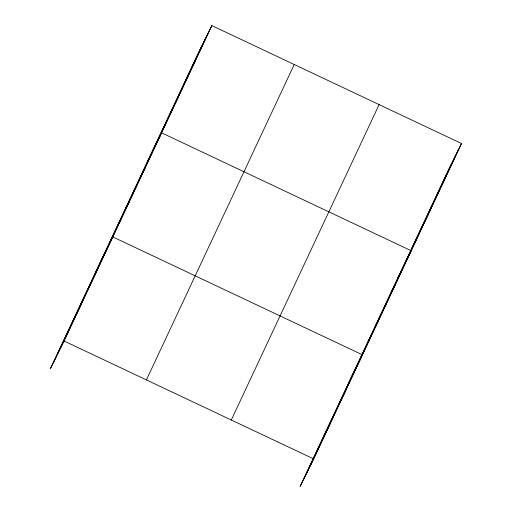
<?xml version="1.0" encoding="UTF-8"?>
<svg xmlns="http://www.w3.org/2000/svg" width="512" height="512" viewBox="0 0 512 512"><rect width="100%" height="100%" fill="white"/><g stroke="black" fill="none" stroke-linecap="round" stroke-linejoin="round"><path stroke-width="0.77" d="M53.882 361.613L201.702 46.214M57.37 354.534L205.19 39.13M60.749 347.661L208.57 32.256M211.846 25.6L198.323 53.088L50.502 368.486L64.026 340.998L211.846 25.6L461.498 143.514L313.677 458.912L300.154 486.4L447.974 171.002L461.498 143.514M146.413 379.91L294.234 64.512M231.296 420L379.11 104.602M303.533 479.526L451.354 164.128M307.021 472.442L454.842 157.043M310.4 465.568L458.221 150.17M191.814 68.006L195.091 61.344M175.066 103.75L178.342 97.088M148.064 160.326L161.587 132.838L411.238 250.746L397.715 278.234M142.054 174.189L145.331 167.533M125.792 208.883L129.069 202.227M99.283 264.403L112.806 236.922L362.458 354.829L348.934 382.317M93.274 278.272L96.55 271.61M77.011 312.966L80.288 306.304M441.472 185.914L444.749 179.258M424.717 221.664L427.994 215.002M391.706 292.102L394.982 285.44M375.443 326.797L378.72 320.134M342.925 396.186L346.202 389.523M326.662 430.88L329.939 424.218M64.026 340.998L313.677 458.912"/></g></svg>
